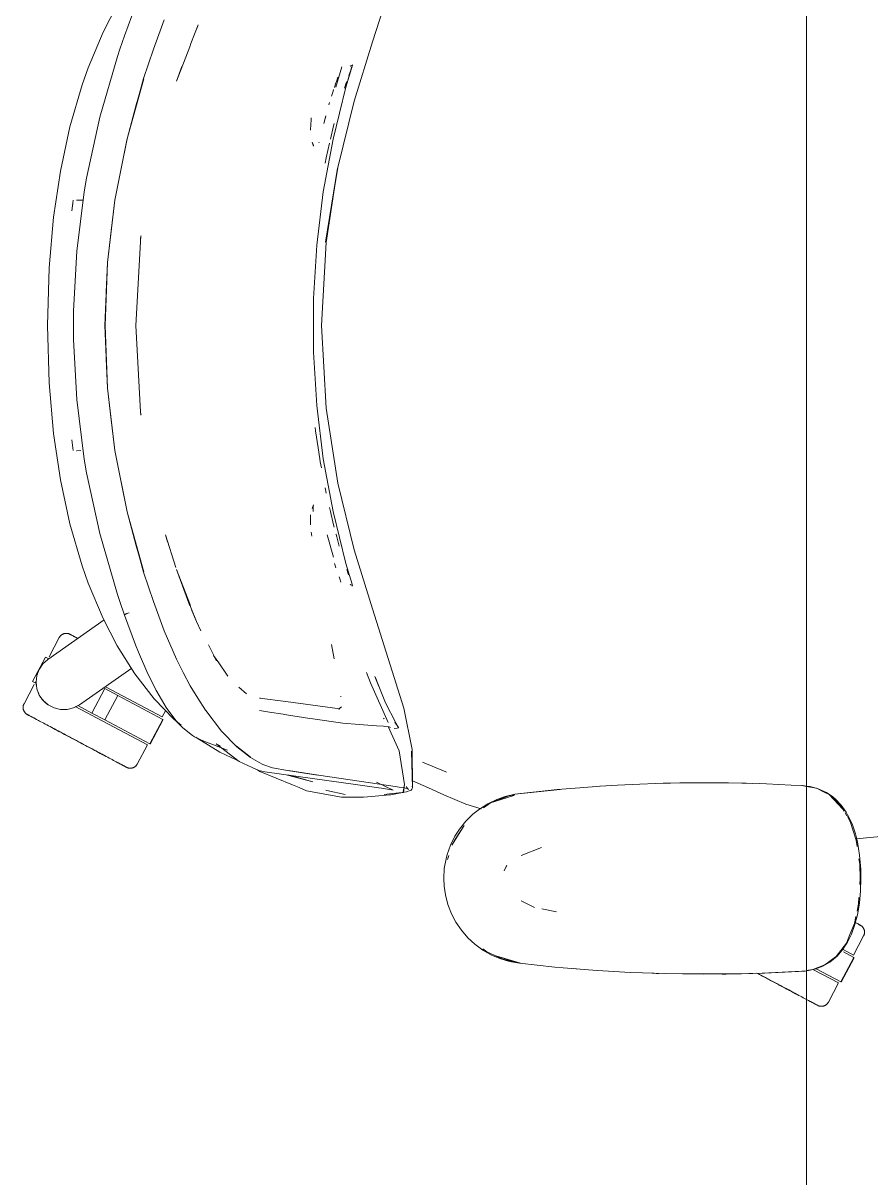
# Model space of a CAD drawing. Header units: millimetres. Extents: x 155927 to 326028, y -36033 to 97293.
# Drawn here: x 221468 to 221898, y 32735 to 33320 of the extents above; entities that cross this region are included whole.
import ezdxf

# ---------------------------------------------------------------- set-up
doc = ezdxf.new("R2010")
doc.units = ezdxf.units.MM
doc.header["$MEASUREMENT"] = 0
doc.layers.add('G-IMPT', color=8, linetype='CONTINUOUS', lineweight=9)
doc.layers.add('I-FURN', color=8, linetype='CONTINUOUS', lineweight=9)

msp = doc.modelspace()

# ---------------------------------------------------------------- linework, layer by layer
at = {"layer": 'G-IMPT'}
for p, q in [((221645.34, 33310.47), (221661.32, 33360.71)), ((221508.86, 33315.35), (221515.95, 33329.13)), ((221519.67, 33313.56), (221525.27, 33328.63)), ((221534.44, 33306.78), (221539.9, 33321.66)), ((221553.41, 33309.7), (221557.13, 33319.02)), ((221557.13, 33319.02), (221556.14, 33316.78)), ((221501.35, 33297.38), (221508.86, 33315.35)), ((221519.67, 33313.56), (221517.33, 33306.73)), ((221516.14, 33303.13), (221517.33, 33306.73)), ((221534.44, 33306.78), (221529.44, 33291.86)), ((221546.03, 33290.52), (221552.75, 33307.97)), ((221552.75, 33307.97), (221553.41, 33309.7)), ((221636.15, 33280.49), (221645.34, 33310.47)), ((221516.14, 33303.13), (221507.19, 33272.3)), ((221501.35, 33297.38), (221498.27, 33288.64)), ((221546.03, 33290.52), (221548.76, 33297.95)), ((221626.73, 33287.44), (221629.76, 33297.87)), ((221631.92, 33287.44), (221635.19, 33298.66)), ((221631.92, 33287.44), (221635.04, 33298.26)), ((221631.92, 33287.44), (221634.98, 33297.97)), ((221633.65, 33294.19), (221634.05, 33295.26)), ((221634.1, 33298.12), (221634.71, 33298.51)), ((221634.1, 33298.12), (221634.31, 33298.27)), ((221634.98, 33297.97), (221635.04, 33298.26)), ((221635.19, 33298.66), (221635.06, 33298.91)), ((221521.05, 33261.36), (221529.44, 33291.86)), ((221521.05, 33261.36), (221529.48, 33291.77)), ((221525.71, 33278.61), (221529.48, 33291.77)), ((221626.84, 33289.74), (221626.07, 33287.43)), ((221626.84, 33289.74), (221627.09, 33290.46)), ((221627.85, 33292.62), (221627.09, 33290.46)), ((221631.3, 33287.44), (221632.03, 33289.67)), ((221632.32, 33290.47), (221632.03, 33289.67)), ((221633.3, 33293.22), (221633.65, 33294.19)), ((221498.27, 33288.64), (221492.1, 33267.4)), ((221625.44, 33285.52), (221624.65, 33283.03)), ((221625.38, 33261.12), (221631.92, 33287.44)), ((221625.69, 33286.3), (221625.44, 33285.52)), ((221631.3, 33287.44), (221631.15, 33286.98)), ((221525.71, 33278.61), (221521.05, 33261.36)), ((221623.66, 33279.73), (221623.33, 33278.61)), ((221636.15, 33280.49), (221627.84, 33246.81)), ((221500.53, 33241.51), (221507.19, 33272.3)), ((221614.33, 33271.59), (221614.37, 33272.07)), ((221621.75, 33272.94), (221620.76, 33269.08)), ((221621.75, 33272.94), (221621.36, 33271.41)), ((221492.1, 33267.4), (221487.28, 33245.04)), ((221613.95, 33265.81), (221613.96, 33266.51)), ((221614.06, 33267.88), (221613.96, 33266.51)), ((221614.06, 33267.88), (221614.33, 33271.59)), ((221624.06, 33261.11), (221625.61, 33267.86)), ((221625.61, 33267.86), (221625.95, 33269.14)), ((221514.88, 33230.24), (221521.09, 33261.48)), ((221521.09, 33261.48), (221514.88, 33230.31)), ((221521.05, 33261.36), (221517.98, 33246.34)), ((221625.38, 33261.12), (221620.44, 33234.46)), ((221615.49, 33257.72), (221614.8, 33259.67)), ((221615.49, 33257.72), (221615.27, 33258.77)), ((221618.16, 33259.32), (221618.29, 33259.73)), ((221621.9, 33251.71), (221623.6, 33259.13)), ((221621.43, 33249.08), (221621.9, 33251.71)), ((221483.79, 33221.62), (221487.28, 33245.04)), ((221514.88, 33230.24), (221517.98, 33246.34)), ((221627.84, 33246.81), (221621.58, 33209.07)), ((221621.58, 33209.07), (221627.58, 33246.43)), ((221621.84, 33208.89), (221627.58, 33246.43)), ((221499.34, 33234.59), (221500.53, 33241.51)), ((221495.53, 33204.42), (221499.34, 33234.59)), ((221620.44, 33234.46), (221617.15, 33207.54)), ((221493.7, 33230.32), (221493.04, 33224.91)), ((221493.61, 33228.67), (221493.04, 33224.91)), ((221495.46, 33230.35), (221497.55, 33230.28)), ((221495.46, 33230.35), (221495.57, 33230.35)), ((221498.79, 33230.23), (221497.55, 33230.28)), ((221511.06, 33198.72), (221514.88, 33230.31)), ((221511.09, 33198.68), (221514.88, 33230.24)), ((221512.93, 33214.76), (221514.88, 33230.24)), ((221481.53, 33196.05), (221483.79, 33221.62)), ((221512.93, 33214.76), (221511.09, 33198.68)), ((221525.55, 33166.91), (221528.05, 33212.25)), ((221528.05, 33212.25), (221527.82, 33210.63)), ((221527.82, 33210.63), (221528.05, 33211.94)), ((221528.1, 33212.18), (221528.05, 33211.94)), ((221615.49, 33180.47), (221617.15, 33207.54)), ((221621.84, 33208.89), (221619.49, 33166.91)), ((221493.92, 33174.22), (221495.53, 33204.42)), ((221480.68, 33166.91), (221481.53, 33196.05)), ((221509.72, 33166.91), (221511.06, 33198.72)), ((221511.09, 33198.68), (221509.95, 33166.91)), ((221511.09, 33198.68), (221510.42, 33183.79)), ((221510.42, 33183.79), (221509.95, 33166.91)), ((221615.49, 33153.34), (221615.49, 33180.47)), ((221493.92, 33174.22), (221493.82, 33166.91)), ((221481.53, 33137.76), (221480.68, 33166.91)), ((221493.92, 33159.59), (221493.82, 33166.91)), ((221511.06, 33135.09), (221509.72, 33166.91)), ((221510.42, 33150.02), (221509.95, 33166.91)), ((221511.09, 33135.13), (221509.95, 33166.91)), ((221525.49, 33166.91), (221527.82, 33123.18)), ((221525.55, 33166.91), (221527.82, 33123.18)), ((221621.84, 33124.92), (221619.49, 33166.91)), ((221493.92, 33159.59), (221495.53, 33129.39)), ((221510.42, 33150.02), (221511.09, 33135.13)), ((221615.49, 33153.34), (221617.15, 33126.27)), ((221483.79, 33112.19), (221481.53, 33137.76)), ((221511.06, 33135.09), (221514.88, 33103.5)), ((221511.09, 33135.13), (221514.88, 33103.57)), ((221511.09, 33135.13), (221512.93, 33119.05)), ((221495.53, 33129.39), (221499.34, 33099.22)), ((221620.44, 33099.35), (221617.15, 33126.27)), ((221527.82, 33123.18), (221528.08, 33121.4)), ((221527.82, 33123.18), (221528.05, 33121.87)), ((221528.1, 33121.63), (221528.05, 33121.87)), ((221627.84, 33087), (221621.84, 33124.92)), ((221514.88, 33103.57), (221512.93, 33119.05)), ((221616.53, 33113.51), (221616.34, 33115.17)), ((221487.28, 33088.77), (221483.79, 33112.19)), ((221493.7, 33103.49), (221493.04, 33108.91)), ((221617.82, 33104.98), (221616.53, 33113.51)), ((221497.55, 33103.53), (221495.46, 33103.46)), ((221495.46, 33103.46), (221495.57, 33103.46)), ((221521.05, 33072.45), (221514.88, 33103.57)), ((221514.88, 33103.57), (221517.98, 33087.47)), ((221521.05, 33072.45), (221514.88, 33103.5)), ((221617.82, 33104.98), (221618.67, 33099.36)), ((221499.34, 33099.22), (221500.53, 33092.3)), ((221618.67, 33099.36), (221618.92, 33097.73)), ((221619.47, 33094.83), (221618.92, 33097.73)), ((221625.38, 33072.69), (221620.44, 33099.35)), ((221507.19, 33061.51), (221500.53, 33092.3)), ((221492.1, 33066.41), (221487.28, 33088.77)), ((221521.05, 33072.45), (221517.98, 33087.47)), ((221621.4, 33084.72), (221621.94, 33081.91)), ((221627.84, 33087), (221636.15, 33053.32)), ((221615.49, 33076.09), (221614.8, 33074.14)), ((221615.23, 33072.88), (221615.24, 33072.74)), ((221615.27, 33074.86), (221615.24, 33072.74)), ((221615.27, 33075.05), (221615.49, 33076.09)), ((221623.6, 33074.68), (221624.06, 33072.7)), ((221525.71, 33055.2), (221521.05, 33072.45)), ((221521.05, 33072.45), (221529.44, 33041.95)), ((221521.05, 33072.45), (221529.48, 33042.04)), ((221613.95, 33071.04), (221614.04, 33065.98)), ((221613.95, 33071.04), (221613.96, 33068.25)), ((221614.04, 33065.98), (221613.96, 33068.25)), ((221625.61, 33065.95), (221624.06, 33072.7)), ((221625.38, 33072.69), (221631.92, 33046.37)), ((221498.27, 33045.17), (221492.1, 33066.41)), ((221507.19, 33061.51), (221516.14, 33030.68)), ((221614.35, 33062.19), (221614.57, 33060.09)), ((221625.61, 33065.95), (221625.94, 33064.65)), ((221540.5, 33060.76), (221541.58, 33057.33)), ((221540.5, 33060.76), (221545.76, 33044.27)), ((221625.64, 33049.47), (221622.44, 33060.91)), ((221626.91, 33060.93), (221626.86, 33061.11)), ((221627.23, 33059.79), (221626.91, 33060.93)), ((221627.23, 33059.79), (221628.34, 33055.8)), ((221628.34, 33055.8), (221628.55, 33055.11)), ((221525.71, 33055.2), (221529.48, 33042.04)), ((221645.34, 33023.34), (221636.15, 33053.32)), ((221498.27, 33045.17), (221501.35, 33036.43)), ((221626.08, 33046.38), (221626.81, 33044.16)), ((221631.92, 33046.37), (221635, 33035.94)), ((221529.44, 33041.95), (221534.44, 33027.03)), ((221546.03, 33043.29), (221552.85, 33024.88)), ((221546.03, 33043.29), (221552.75, 33025.84)), ((221628.8, 33038.62), (221628.42, 33039.63)), ((221628.8, 33038.62), (221629.41, 33036.96)), ((221633.08, 33041.17), (221632.34, 33043.27)), ((221633.08, 33041.17), (221633.33, 33040.51)), ((221501.35, 33036.43), (221508.86, 33018.46)), ((221634.1, 33035.69), (221634.31, 33035.54)), ((221634.1, 33035.69), (221634.71, 33035.3)), ((221635.06, 33035.67), (221635, 33035.94)), ((221635.14, 33035.37), (221635.06, 33035.67)), ((221635.11, 33034.91), (221635.19, 33035.15)), ((221635.19, 33035.15), (221635.14, 33035.37)), ((221516.14, 33030.68), (221517.33, 33027.08)), ((221519.74, 33020.14), (221517.33, 33027.08)), ((221539.9, 33012.15), (221534.44, 33027.03)), ((221519.7, 33020.14), (221519.74, 33020.28)), ((221519.74, 33020.28), (221520.14, 33020.55)), ((221519.74, 33020.28), (221519.75, 33020.32)), ((221519.74, 33020.28), (221519.74, 33020.14)), ((221520.14, 33020.55), (221519.75, 33020.32)), ((221520.97, 33020.93), (221520.14, 33020.55)), ((221520.32, 33020.65), (221520.14, 33020.55)), ((221520.97, 33020.93), (221520.32, 33020.65)), ((221520.97, 33020.93), (221522.03, 33021.35)), ((221520.97, 33020.93), (221521.43, 33021.13)), ((221522.03, 33021.35), (221521.43, 33021.13)), ((221552.75, 33025.84), (221553.41, 33024.11)), ((221556.14, 33017.03), (221553.41, 33024.11)), ((221556.14, 33017.03), (221553.83, 33022.48)), ((221645.34, 33023.34), (221661.32, 32973.1)), ((221515.95, 33004.68), (221508.86, 33018.46)), ((221525.27, 33005.18), (221519.7, 33020.14)), ((221558.33, 33012.19), (221556.14, 33017.03)), ((221539.9, 33012.15), (221546.08, 32997.93)), ((221524.93, 32990.39), (221515.95, 33004.68)), ((221526.75, 33001.5), (221525.27, 33005.18)), ((221562.21, 33005.12), (221566.39, 32997.04)), ((221624.61, 33005.23), (221626.03, 32997.98)), ((221531.52, 32990.54), (221526.75, 33001.5)), ((221549.47, 32991.2), (221546.08, 32997.93)), ((221564.89, 32999.81), (221567.44, 32996.05)), ((221564.89, 32999.81), (221566.39, 32997.04)), ((221549.47, 32991.2), (221553.04, 32984.41)), ((221567.44, 32996.05), (221567.84, 32995.48)), ((221567.84, 32995.48), (221571.33, 32990.34)), ((221642.35, 32991.17), (221644.35, 32985.93)), ((221524.93, 32990.39), (221534.74, 32977.79)), ((221531.74, 32990.1), (221531.52, 32990.54)), ((221531.52, 32990.54), (221536.05, 32981.49)), ((221531.52, 32990.54), (221535.75, 32982.09)), ((221531.74, 32990.1), (221536.05, 32981.49)), ((221571.33, 32990.34), (221572.08, 32989.24)), ((221644.35, 32985.93), (221653.27, 32965.77)), ((221648.64, 32984.29), (221646.63, 32989.19)), ((221646.63, 32989.19), (221648.65, 32984.08)), ((221648.65, 32984.08), (221646.86, 32988.61)), ((221536.05, 32981.49), (221535.75, 32982.09)), ((221536.05, 32981.49), (221540.79, 32973.49)), ((221556.81, 32978.18), (221553.04, 32984.41)), ((221577.61, 32983.71), (221581.51, 32980.37)), ((221651.9, 32975.82), (221648.64, 32984.29)), ((221544.69, 32967.49), (221534.74, 32977.79)), ((221541.65, 32972.2), (221540.79, 32973.49)), ((221556.81, 32978.18), (221560.69, 32972.08)), ((221601.46, 32976.43), (221588.1, 32978.21)), ((221588.1, 32978.21), (221588.58, 32978.07)), ((221601.46, 32976.43), (221628.79, 32972.7)), ((221629.65, 32973.81), (221628.08, 32972.57)), ((221629.29, 32978.76), (221629.25, 32979.11)), ((221651.9, 32975.82), (221657.18, 32965.71)), ((221546.36, 32966.07), (221541.65, 32972.2)), ((221560.86, 32971.83), (221560.69, 32972.08)), ((221568.88, 32961.39), (221560.86, 32971.83)), ((221593.27, 32971.08), (221588.2, 32971.82)), ((221593.27, 32971.08), (221600.11, 32970.02)), ((221600.11, 32970.02), (221601.77, 32969.75)), ((221613.54, 32967.89), (221601.77, 32969.75)), ((221615.09, 32967.64), (221613.54, 32967.89)), ((221630.3, 32965.43), (221615.09, 32967.64)), ((221628.3, 32972.61), (221628.53, 32972.65)), ((221628.79, 32972.7), (221628.53, 32972.65)), ((221650.9, 32967.94), (221651.33, 32967.67)), ((221661.32, 32973.1), (221665.52, 32952.15)), ((221548.37, 32964.49), (221544.69, 32967.49)), ((221546.36, 32966.07), (221549.26, 32963.05)), ((221554.12, 32959.19), (221549.26, 32963.05)), ((221630.3, 32965.43), (221630.38, 32965.42)), ((221630.38, 32965.42), (221638.63, 32964.8)), ((221647.47, 32964.17), (221638.63, 32964.8)), ((221647.47, 32964.17), (221650.88, 32963.92)), ((221651.25, 32963.87), (221650.88, 32963.92)), ((221651.25, 32963.87), (221653.71, 32963.59)), ((221658.89, 32951.45), (221653.3, 32963.74)), ((221653.71, 32963.59), (221653.78, 32963.57)), ((221654.55, 32963.29), (221653.78, 32963.57)), ((221656.28, 32962.81), (221657.81, 32962.98)), ((221658.53, 32963.26), (221656.69, 32965.96)), ((221658.53, 32963.26), (221657.18, 32965.71)), ((221657.81, 32962.98), (221658.5, 32963.13)), ((221658.5, 32963.13), (221658.53, 32963.26)), ((221658.53, 32963.26), (221658.56, 32963.42)), ((221555.26, 32958.57), (221554.12, 32959.19)), ((221555.26, 32958.57), (221557.7, 32957.4)), ((221556.62, 32957.88), (221555.85, 32958.38)), ((221556.62, 32957.88), (221568.06, 32950.76)), ((221557.7, 32957.4), (221559.92, 32956.33)), ((221571.83, 32951.82), (221559.92, 32956.33)), ((221576.61, 32953.49), (221568.88, 32961.39)), ((221566.17, 32955.05), (221577.83, 32946.13)), ((221566.17, 32955.05), (221568.12, 32953.93)), ((221568.06, 32950.76), (221576.69, 32946.78)), ((221583.35, 32948.4), (221576.4, 32953.79)), ((221576.4, 32953.79), (221579.98, 32950.99)), ((221576.61, 32953.49), (221583.58, 32948.07)), ((221583.35, 32948.4), (221579.98, 32950.99)), ((221658.89, 32951.45), (221661.61, 32934.4)), ((221665.08, 32951.26), (221665.66, 32932.82)), ((221665.08, 32951.26), (221665.56, 32933.28)), ((221665.52, 32952.15), (221665.56, 32933.28)), ((221577.83, 32946.13), (221584.4, 32943.07)), ((221583.58, 32948.07), (221589.41, 32944.78)), ((221589.84, 32944.57), (221589.41, 32944.78)), ((221589.84, 32944.57), (221594.63, 32942.82)), ((221670.66, 32945.72), (221682.52, 32940.79)), ((221584.4, 32943.07), (221587.77, 32941.5)), ((221587.15, 32941.79), (221588.32, 32941.01)), ((221590.76, 32940.85), (221587.77, 32941.5)), ((221588.32, 32941.01), (221604.77, 32934.22)), ((221637.97, 32934.18), (221590.76, 32940.85)), ((221594.63, 32942.82), (221602.3, 32941.52)), ((221615.18, 32935.73), (221602.23, 32939.23)), ((221617.46, 32939.22), (221602.3, 32941.52)), ((221617.46, 32939.22), (221602.87, 32941.45)), ((221618.06, 32939.12), (221602.87, 32941.45)), ((221615.18, 32935.73), (221603.29, 32939.08)), ((221618.06, 32939.12), (221648.94, 32934.57)), ((221682.78, 32940.69), (221682.52, 32940.79)), ((221604.77, 32934.22), (221608.14, 32932.83)), ((221612, 32931.23), (221608.14, 32932.83)), ((221637.97, 32934.18), (221648.64, 32932.74)), ((221647.39, 32935.55), (221655.82, 32931.55)), ((221649.93, 32932.52), (221648.64, 32932.74)), ((221648.94, 32934.57), (221656.79, 32933.46)), ((221654.96, 32931.69), (221649.93, 32932.52)), ((221663.06, 32932.35), (221656.79, 32933.46)), ((221660.92, 32930.82), (221661.61, 32934.4)), ((221660.92, 32930.82), (221661.54, 32934.36)), ((221661.54, 32934.36), (221661.16, 32930.41)), ((221662.44, 32932.52), (221663.54, 32931.96)), ((221662.44, 32932.52), (221663.06, 32932.35)), ((221662.71, 32932.89), (221662.63, 32933.39)), ((221662.71, 32932.89), (221663.03, 32932.35)), ((221665.69, 32932.7), (221665.3, 32932.13)), ((221665.69, 32932.7), (221665.5, 32933.56)), ((221665.5, 32933.56), (221665.53, 32933.45)), ((221665.56, 32933.28), (221665.53, 32933.45)), ((221673.72, 32932.69), (221665.56, 32936.25)), ((221665.66, 32932.82), (221665.56, 32933.28)), ((221681.56, 32929.26), (221673.72, 32932.69)), ((221738.96, 32931.84), (221750.35, 32932.82)), ((221760.64, 32933.55), (221750.35, 32932.82)), ((221758.6, 32933.42), (221757.18, 32933.28)), ((221758.6, 32933.42), (221760.5, 32933.51)), ((221760.64, 32933.55), (221769.51, 32934.11)), ((221780.82, 32934.65), (221769.51, 32934.11)), ((221780.82, 32934.65), (221788.7, 32934.95)), ((221801, 32935.24), (221788.7, 32934.95)), ((221792.57, 32935.03), (221794.23, 32935.11)), ((221794.23, 32935.11), (221796.3, 32935.11)), ((221801, 32935.24), (221806.47, 32935.31)), ((221821.19, 32935.32), (221806.47, 32935.31)), ((221825.7, 32935.27), (221821.19, 32935.32)), ((221825.7, 32935.27), (221841.37, 32934.89)), ((221832.42, 32935.09), (221834.64, 32935.09)), ((221837.97, 32934.95), (221834.64, 32935.09)), ((221841.37, 32934.89), (221844.91, 32934.77)), ((221857.47, 32934.15), (221844.91, 32934.77)), ((221857.47, 32934.15), (221863.14, 32933.87)), ((221865.21, 32933.44), (221862.91, 32933.87)), ((221863.14, 32933.87), (221865.21, 32933.61)), ((221865.21, 32933.61), (221867.15, 32933.37)), ((221870.26, 32932.5), (221865.21, 32933.44)), ((221867.15, 32933.37), (221871.1, 32932.3)), ((221874.52, 32930.4), (221870.26, 32932.5)), ((221629.69, 32927.99), (221612, 32931.23)), ((221622.25, 32931.45), (221621.68, 32931.6)), ((221631.56, 32929.41), (221622.25, 32931.45)), ((221629.69, 32927.99), (221636.66, 32927.97)), ((221640.83, 32927.97), (221636.66, 32927.97)), ((221644.79, 32928.31), (221640.83, 32927.97)), ((221644.79, 32928.31), (221654.11, 32929.11)), ((221653.94, 32929.63), (221651.35, 32929.42)), ((221653.94, 32929.63), (221658.63, 32930.15)), ((221654.11, 32929.11), (221654.58, 32929.15)), ((221658.83, 32929.97), (221654.58, 32929.15)), ((221655.82, 32931.55), (221654.96, 32931.69)), ((221659.24, 32930.23), (221658.63, 32930.15)), ((221658.83, 32929.97), (221661.16, 32930.41)), ((221659.24, 32930.23), (221662.52, 32930.76)), ((221662.52, 32930.76), (221664.39, 32931.31)), ((221663.03, 32932.35), (221663.54, 32931.96)), ((221664.92, 32931.63), (221664.39, 32931.31)), ((221664.92, 32931.63), (221665.3, 32932.13)), ((221692.68, 32924.41), (221681.56, 32929.26)), ((221703.84, 32924.69), (221708.42, 32926.88)), ((221705.17, 32925.09), (221717.02, 32928.9)), ((221714.39, 32928.69), (221705.17, 32925.09)), ((221707.87, 32925.99), (221717.02, 32928.9)), ((221708.42, 32926.88), (221712.56, 32928.33)), ((221717.52, 32929.49), (221712.56, 32928.33)), ((221717.44, 32929.27), (221714.39, 32928.69)), ((221717.52, 32929.49), (221740.47, 32931.94)), ((221717.52, 32929.49), (221738.96, 32931.84)), ((221717.52, 32929.49), (221720.34, 32929.82)), ((221740.47, 32931.94), (221720.34, 32929.82)), ((221875.42, 32930.32), (221871.1, 32932.3)), ((221874.52, 32930.4), (221876.75, 32929.29)), ((221875.42, 32930.32), (221878.64, 32928.11)), ((221876.75, 32929.29), (221879.17, 32927.06)), ((221883.66, 32921.9), (221876.75, 32929.29)), ((221882.46, 32923.99), (221876.75, 32929.29)), ((221879.97, 32926.98), (221878.64, 32928.11)), ((221882.24, 32923.52), (221879.17, 32927.06)), ((221879.97, 32926.98), (221882.83, 32923.93)), ((221692.68, 32924.41), (221700.5, 32922.15)), ((221696.21, 32919.34), (221699.52, 32921.96)), ((221703.84, 32924.69), (221699.52, 32921.96)), ((221705.17, 32925.09), (221701.59, 32922.66)), ((221705.17, 32925.09), (221707.87, 32925.99)), ((221883.66, 32921.9), (221882.38, 32923.37)), ((221884.35, 32920.84), (221882.46, 32923.99)), ((221882.83, 32923.93), (221885.28, 32920.48)), ((221692.61, 32915.79), (221689.42, 32911.82)), ((221692.61, 32915.79), (221696.21, 32919.34)), ((221885.68, 32918.61), (221884.82, 32920.05)), ((221886.08, 32919.11), (221885.28, 32920.48)), ((221887.43, 32915.69), (221885.96, 32918.14)), ((221888.29, 32914.47), (221886.08, 32919.11)), ((221890.46, 32906.29), (221887.43, 32915.69)), ((221685.56, 32903.66), (221691.88, 32913.61)), ((221687.15, 32908.27), (221689.42, 32911.82)), ((221687.72, 32907.34), (221691.88, 32913.61)), ((221890.03, 32909.38), (221888.29, 32914.47)), ((221890.03, 32909.38), (221891.01, 32905.45)), ((221684.91, 32903.76), (221683.2, 32898.99)), ((221684.91, 32903.76), (221687.15, 32908.27)), ((221685.56, 32903.66), (221687.72, 32907.34)), ((221890.32, 32906.92), (221906.2, 32908.36)), ((221890.92, 32903), (221890.46, 32906.29)), ((221891.01, 32905.45), (221892.12, 32898.69)), ((221682.63, 32896.86), (221683.2, 32898.99)), ((221684, 32898.55), (221683.38, 32896.52)), ((221731.04, 32902.59), (221720.61, 32898.44)), ((221892.7, 32891.38), (221892.12, 32898.69)), ((221681.46, 32886.87), (221681.75, 32891.91)), ((221681.75, 32891.91), (221682.63, 32896.86)), ((221712.07, 32890.7), (221713.09, 32892.92)), ((221713.09, 32892.92), (221713.38, 32893.37)), ((221892.18, 32894.03), (221891.79, 32896.82)), ((221892.18, 32894.03), (221892.41, 32886.87)), ((221681.46, 32886.87), (221681.63, 32883.02)), ((221892.22, 32883.76), (221892.41, 32886.87)), ((221892.79, 32886.87), (221892.61, 32880.53)), ((221892.7, 32891.38), (221892.79, 32886.87)), ((221682.28, 32878.51), (221681.63, 32883.02)), ((221892.04, 32874.38), (221892.61, 32880.53)), ((221682.28, 32878.51), (221683.54, 32873.64)), ((221720.71, 32875.49), (221727.49, 32872.22)), ((221890.86, 32870.29), (221891.63, 32874.04)), ((221892.04, 32874.38), (221891.04, 32868.45)), ((221891.63, 32874.04), (221891.82, 32877.25)), ((221685.37, 32868.93), (221683.54, 32873.64)), ((221687.56, 32864.77), (221685.37, 32868.93)), ((221738.54, 32869.89), (221731.1, 32871.46)), ((221889.61, 32862.97), (221891.04, 32868.45)), ((221687.56, 32864.77), (221690.39, 32860.6)), ((221889.59, 32864.08), (221887.26, 32858.46)), ((221889.61, 32862.97), (221888.03, 32858.63)), ((221889.59, 32864.08), (221890.3, 32867.55)), ((221690.39, 32860.6), (221693.71, 32856.76)), ((221697.15, 32853.6), (221693.71, 32856.76)), ((221885.42, 32854.07), (221887.26, 32858.46)), ((221886.04, 32854.56), (221888.03, 32858.63)), ((221697.15, 32853.6), (221701.24, 32850.6)), ((221701.19, 32851.29), (221703.3, 32849.7)), ((221880.2, 32847.28), (221885.42, 32854.07)), ((221886.04, 32854.56), (221883.39, 32850.51)), ((221705.68, 32848.09), (221701.24, 32850.6)), ((221711.37, 32845.96), (221703.3, 32849.7)), ((221705.68, 32848.09), (221709.92, 32846.28)), ((221720.34, 32843.92), (221707.87, 32847.75)), ((221707.87, 32847.75), (221717.02, 32844.84)), ((221709.92, 32846.28), (221714.78, 32844.81)), ((221711.37, 32845.96), (221719.77, 32844.05)), ((221719.82, 32843.92), (221714.78, 32844.81)), ((221720.34, 32843.92), (221717.02, 32844.84)), ((221874.58, 32843.11), (221880.2, 32847.28)), ((221876.98, 32844.4), (221880.72, 32847.48)), ((221883.39, 32850.51), (221880.72, 32847.48)), ((221737.75, 32842.01), (221719.82, 32843.92)), ((221741.88, 32841.67), (221737.75, 32842.01)), ((221756.94, 32840.42), (221741.88, 32841.67)), ((221748.75, 32841.07), (221747.08, 32841.24)), ((221756.94, 32840.42), (221762.02, 32840.09)), ((221762.02, 32840.09), (221776.16, 32839.28)), ((221782.19, 32839.03), (221776.16, 32839.28)), ((221782.19, 32839.03), (221793.95, 32838.64)), ((221822.55, 32838.43), (221843.94, 32838.93)), ((221832.38, 32838.59), (221843.94, 32838.93)), ((221842.74, 32838.9), (221864.52, 32839.98)), ((221842.74, 32838.9), (221862.91, 32839.87)), ((221843.94, 32838.93), (221842.74, 32838.9)), ((221843.94, 32838.93), (221864.52, 32839.98)), ((221864.52, 32839.98), (221862.91, 32839.87)), ((221864.52, 32839.98), (221866.17, 32840.24)), ((221868.38, 32840.7), (221865.21, 32840.22)), ((221868.56, 32840.68), (221866.17, 32840.24)), ((221868.38, 32840.7), (221874.58, 32843.11)), ((221868.56, 32840.68), (221869.91, 32841.05)), ((221873.55, 32842.44), (221869.91, 32841.05)), ((221873.55, 32842.44), (221876.98, 32844.4)), ((221787.07, 32838.89), (221789.01, 32838.78)), ((221789.01, 32838.78), (221790.5, 32838.77)), ((221802.36, 32838.48), (221793.95, 32838.64)), ((221802.36, 32838.48), (221832.38, 32838.59)), ((221802.36, 32838.48), (221822.55, 32838.43)), ((221802.36, 32838.48), (221813.16, 32838.39)), ((221832.38, 32838.59), (221813.16, 32838.39)), ((221822.44, 32838.47), (221824.59, 32838.45)), ((221822.55, 32838.43), (221842.74, 32838.9)), ((221822.55, 32838.43), (221832.38, 32838.59)), ((221824.59, 32838.45), (221826.5, 32838.52))]:
    msp.add_line(p, q, dxfattribs=at)
at = {"layer": 'I-FURN'}
for p, q in [((221865.21, 34211.33), (221865.21, 32611.33)), ((221865.21, 32611.33), (221865.21, 34211.33)), ((221480.9, 32997.76), (221509.49, 33017.78)), ((221486.64, 33008.81), (221481.49, 32999.13)), ((221486.64, 33008.81), (221486.72, 33008.95)), ((221486.72, 33008.95), (221486.8, 33009.09)), ((221486.8, 33009.09), (221486.89, 33009.22)), ((221486.89, 33009.22), (221486.99, 33009.36)), ((221486.99, 33009.36), (221487.09, 33009.48)), ((221487.09, 33009.48), (221487.19, 33009.6)), ((221487.19, 33009.6), (221487.3, 33009.72)), ((221487.3, 33009.72), (221487.41, 33009.84)), ((221487.41, 33009.84), (221487.53, 33009.94)), ((221487.53, 33009.94), (221487.66, 33010.05)), ((221487.66, 33010.05), (221487.78, 33010.15)), ((221487.78, 33010.15), (221487.91, 33010.24)), ((221487.91, 33010.24), (221488.05, 33010.33)), ((221488.05, 33010.33), (221488.19, 33010.41)), ((221488.19, 33010.41), (221488.33, 33010.49)), ((221488.33, 33010.49), (221488.47, 33010.56)), ((221488.47, 33010.56), (221488.62, 33010.63)), ((221488.62, 33010.63), (221488.77, 33010.69)), ((221488.77, 33010.69), (221488.92, 33010.74)), ((221488.92, 33010.74), (221489.08, 33010.79)), ((221489.08, 33010.79), (221489.23, 33010.83)), ((221489.23, 33010.83), (221489.39, 33010.87)), ((221489.39, 33010.87), (221489.55, 33010.9)), ((221489.55, 33010.9), (221489.71, 33010.92)), ((221489.71, 33010.92), (221489.87, 33010.94)), ((221489.87, 33010.94), (221490.03, 33010.95)), ((221490.03, 33010.95), (221490.19, 33010.95)), ((221490.19, 33010.95), (221490.35, 33010.95)), ((221490.35, 33010.95), (221490.51, 33010.94)), ((221490.51, 33010.94), (221490.67, 33010.92)), ((221490.67, 33010.92), (221490.83, 33010.9)), ((221490.83, 33010.9), (221490.99, 33010.87)), ((221490.99, 33010.87), (221491.15, 33010.84)), ((221491.15, 33010.84), (221491.3, 33010.8)), ((221491.3, 33010.8), (221491.46, 33010.75)), ((221491.46, 33010.75), (221491.61, 33010.7)), ((221491.61, 33010.7), (221491.76, 33010.64)), ((221491.76, 33010.64), (221491.91, 33010.57)), ((221491.91, 33010.57), (221492.05, 33010.5)), ((221492.05, 33010.5), (221492.09, 33010.48)), ((221492.09, 33010.48), (221492.11, 33010.47)), ((221492.1, 33010.48), (221492.09, 33010.48)), ((221492.14, 33010.45), (221492.1, 33010.48)), ((221492.11, 33010.47), (221492.17, 33010.44)), ((221492.22, 33010.41), (221492.14, 33010.45)), ((221492.17, 33010.44), (221492.27, 33010.38)), ((221492.34, 33010.35), (221492.22, 33010.41)), ((221492.27, 33010.38), (221492.41, 33010.31)), ((221492.5, 33010.26), (221492.34, 33010.35)), ((221492.41, 33010.31), (221492.59, 33010.21)), ((221492.7, 33010.15), (221492.5, 33010.26)), ((221492.59, 33010.21), (221492.81, 33010.1)), ((221492.94, 33010.02), (221492.7, 33010.15)), ((221492.81, 33010.1), (221493.07, 33009.96)), ((221493.22, 33009.88), (221492.94, 33010.02)), ((221493.07, 33009.96), (221493.37, 33009.8)), ((221493.54, 33009.71), (221493.22, 33009.88)), ((221493.37, 33009.8), (221493.7, 33009.62)), ((221493.9, 33009.52), (221493.54, 33009.71)), ((221493.7, 33009.62), (221494.07, 33009.42)), ((221494.29, 33009.31), (221493.9, 33009.52)), ((221494.07, 33009.42), (221494.48, 33009.21)), ((221494.72, 33009.08), (221494.29, 33009.31)), ((221494.48, 33009.21), (221494.93, 33008.97)), ((221495.19, 33008.83), (221494.72, 33009.08)), ((221494.93, 33008.97), (221495.41, 33008.71)), ((221495.69, 33008.57), (221495.19, 33008.83)), ((221495.41, 33008.71), (221495.93, 33008.44)), ((221496.22, 33008.28), (221495.69, 33008.57)), ((221479.74, 32998.92), (221473.17, 32986.56)), ((221478.39, 32995.51), (221480.9, 32997.76)), ((221479.74, 32998.92), (221481.13, 32998.18)), ((221481.13, 32998.18), (221481.05, 32998.23)), ((221475.31, 32989.56), (221476.49, 32992.72)), ((221476.49, 32992.72), (221478.39, 32995.51)), ((221523.38, 32993.35), (221496.95, 32974.84)), ((221474.56, 32985.82), (221473.17, 32986.56)), ((221474.48, 32985.87), (221474.56, 32985.82)), ((221474.56, 32985.82), (221474.96, 32986.58)), ((221474.93, 32986.21), (221475.31, 32989.56)), ((221475.36, 32982.86), (221474.93, 32986.21)), ((221473.98, 32985), (221468.83, 32975.31)), ((221473.98, 32985), (221474.03, 32984.97)), ((221476.58, 32979.72), (221475.36, 32982.86)), ((221478.51, 32976.95), (221476.58, 32979.72)), ((221509.72, 32982.99), (221503.14, 32970.62)), ((221509.72, 32982.99), (221516.36, 32979.46)), ((221516.36, 32979.46), (221509.78, 32967.09)), ((221510.18, 32983.87), (221538.88, 32968.61)), ((221516.36, 32979.46), (221539.07, 32967.38)), ((221468.36, 32973.57), (221468.37, 32973.74)), ((221468.36, 32973.41), (221468.36, 32973.57)), ((221468.36, 32973.25), (221468.36, 32973.41)), ((221468.37, 32973.74), (221468.38, 32973.9)), ((221468.38, 32973.9), (221468.41, 32974.06)), ((221468.41, 32974.06), (221468.43, 32974.21)), ((221468.43, 32974.21), (221468.47, 32974.37)), ((221468.47, 32974.37), (221468.51, 32974.53)), ((221468.51, 32974.53), (221468.56, 32974.68)), ((221468.56, 32974.68), (221468.61, 32974.83)), ((221468.61, 32974.83), (221468.67, 32974.98)), ((221468.67, 32974.98), (221468.74, 32975.13)), ((221468.74, 32975.13), (221468.81, 32975.28)), ((221468.81, 32975.28), (221468.83, 32975.31)), ((221477.06, 32978.87), (221479.35, 32976.09)), ((221481.05, 32974.73), (221478.51, 32976.95)), ((221479.35, 32976.09), (221480.77, 32974.94)), ((221484.05, 32973.19), (221481.05, 32974.73)), ((221496.95, 32974.84), (221493.97, 32973.25)), ((221494.76, 32973.95), (221531.37, 32954.48)), ((221503.14, 32970.62), (221496.08, 32974.38)), ((221468.37, 32973.09), (221468.36, 32973.25)), ((221468.39, 32972.93), (221468.37, 32973.09)), ((221468.41, 32972.77), (221468.39, 32972.93)), ((221468.44, 32972.61), (221468.41, 32972.77)), ((221468.47, 32972.46), (221468.44, 32972.61)), ((221468.52, 32972.3), (221468.47, 32972.46)), ((221468.56, 32972.15), (221468.52, 32972.3)), ((221468.62, 32971.99), (221468.56, 32972.15)), ((221468.68, 32971.84), (221468.62, 32971.99)), ((221468.74, 32971.7), (221468.68, 32971.84)), ((221468.82, 32971.55), (221468.74, 32971.7)), ((221468.89, 32971.41), (221468.82, 32971.55)), ((221468.98, 32971.27), (221468.89, 32971.41)), ((221469.06, 32971.14), (221468.98, 32971.27)), ((221469.16, 32971.01), (221469.06, 32971.14)), ((221469.26, 32970.88), (221469.16, 32971.01)), ((221469.36, 32970.76), (221469.26, 32970.88)), ((221469.47, 32970.64), (221469.36, 32970.76)), ((221469.58, 32970.52), (221469.47, 32970.64)), ((221469.7, 32970.42), (221469.58, 32970.52)), ((221469.82, 32970.31), (221469.7, 32970.42)), ((221469.95, 32970.21), (221469.82, 32970.31)), ((221470.08, 32970.12), (221469.95, 32970.21)), ((221470.22, 32970.03), (221470.08, 32970.12)), ((221470.35, 32969.94), (221470.22, 32970.03)), ((221470.49, 32969.86), (221470.35, 32969.94)), ((221470.5, 32969.86), (221470.49, 32969.86)), ((221470.49, 32969.86), (221470.51, 32969.85)), ((221470.54, 32969.84), (221470.5, 32969.86)), ((221470.51, 32969.85), (221470.57, 32969.82)), ((221470.62, 32969.79), (221470.54, 32969.84)), ((221470.57, 32969.82), (221470.67, 32969.77)), ((221470.75, 32969.73), (221470.62, 32969.79)), ((221470.67, 32969.77), (221470.82, 32969.69)), ((221470.91, 32969.64), (221470.75, 32969.73)), ((221470.82, 32969.69), (221471, 32969.6)), ((221471.11, 32969.54), (221470.91, 32969.64)), ((221471, 32969.6), (221471.21, 32969.48)), ((221471.35, 32969.41), (221471.11, 32969.54)), ((221471.21, 32969.48), (221471.47, 32969.34)), ((221471.63, 32969.26), (221471.35, 32969.41)), ((221471.47, 32969.34), (221471.77, 32969.18)), ((221471.95, 32969.09), (221471.63, 32969.26)), ((221471.77, 32969.18), (221472.11, 32969.01)), ((221472.3, 32968.9), (221471.95, 32969.09)), ((221472.11, 32969.01), (221472.48, 32968.81)), ((221472.7, 32968.69), (221472.3, 32968.9)), ((221472.48, 32968.81), (221472.89, 32968.59)), ((221473.12, 32968.46), (221472.7, 32968.69)), ((221472.89, 32968.59), (221473.33, 32968.35)), ((221473.59, 32968.22), (221473.12, 32968.46)), ((221473.33, 32968.35), (221473.82, 32968.1)), ((221474.09, 32967.95), (221473.59, 32968.22)), ((221473.82, 32968.1), (221474.33, 32967.82)), ((221474.63, 32967.67), (221474.09, 32967.95)), ((221474.33, 32967.82), (221474.88, 32967.53)), ((221475.2, 32967.36), (221474.63, 32967.67)), ((221487.33, 32972.4), (221484.05, 32973.19)), ((221490.7, 32972.42), (221487.33, 32972.4)), ((221493.97, 32973.25), (221490.7, 32972.42)), ((221509.78, 32967.09), (221503.14, 32970.62)), ((221538.88, 32968.61), (221540.56, 32971.77)), ((221474.88, 32967.53), (221475.47, 32967.22)), ((221475.47, 32967.22), (221476.09, 32966.89)), ((221476.09, 32966.89), (221476.73, 32966.55)), ((221476.73, 32966.55), (221477.41, 32966.19)), ((221477.41, 32966.19), (221478.12, 32965.81)), ((221478.12, 32965.81), (221478.85, 32965.42)), ((221478.85, 32965.42), (221479.62, 32965.01)), ((221479.62, 32965.01), (221480.4, 32964.59)), ((221480.4, 32964.59), (221481.21, 32964.16)), ((221481.21, 32964.16), (221482.05, 32963.72)), ((221482.05, 32963.72), (221482.91, 32963.26)), ((221482.91, 32963.26), (221483.78, 32962.8)), ((221483.78, 32962.8), (221484.68, 32962.32)), ((221485.17, 32962.06), (221484.26, 32962.54)), ((221484.68, 32962.32), (221485.59, 32961.84)), ((221486.09, 32961.57), (221485.17, 32962.06)), ((221485.59, 32961.84), (221486.52, 32961.34)), ((221532.49, 32955.02), (221509.78, 32967.09)), ((221539.07, 32967.38), (221532.49, 32955.02)), ((221532.66, 32954.93), (221539.24, 32967.29)), ((221487.03, 32961.07), (221486.09, 32961.57)), ((221486.52, 32961.34), (221487.47, 32960.84)), ((221487.98, 32960.56), (221487.03, 32961.07)), ((221487.47, 32960.84), (221488.42, 32960.33)), ((221488.95, 32960.05), (221487.98, 32960.56)), ((221488.42, 32960.33), (221489.39, 32959.81)), ((221489.92, 32959.53), (221488.95, 32960.05)), ((221489.39, 32959.81), (221490.37, 32959.29)), ((221490.9, 32959.01), (221489.92, 32959.53)), ((221490.37, 32959.29), (221491.36, 32958.77)), ((221491.89, 32958.48), (221490.9, 32959.01)), ((221491.36, 32958.77), (221492.35, 32958.24)), ((221492.89, 32957.95), (221491.89, 32958.48)), ((221492.35, 32958.24), (221493.35, 32957.71)), ((221493.89, 32957.42), (221492.89, 32957.95)), ((221493.35, 32957.71), (221494.35, 32957.18)), ((221494.9, 32956.89), (221493.89, 32957.42)), ((221494.35, 32957.18), (221495.36, 32956.64)), ((221495.9, 32956.35), (221494.9, 32956.89)), ((221495.36, 32956.64), (221496.37, 32956.11)), ((221496.91, 32955.82), (221495.9, 32956.35)), ((221496.37, 32956.11), (221497.37, 32955.57)), ((221497.91, 32955.29), (221496.91, 32955.82)), ((221497.37, 32955.57), (221498.37, 32955.04)), ((221498.91, 32954.75), (221497.91, 32955.29)), ((221498.37, 32955.04), (221499.37, 32954.51)), ((221499.9, 32954.23), (221498.91, 32954.75)), ((221499.37, 32954.51), (221500.36, 32953.98)), ((221500.89, 32953.7), (221499.9, 32954.23)), ((221500.36, 32953.98), (221501.34, 32953.46)), ((221501.87, 32953.18), (221500.89, 32953.7)), ((221501.34, 32953.46), (221502.32, 32952.94)), ((221502.84, 32952.67), (221501.87, 32953.18)), ((221502.32, 32952.94), (221503.28, 32952.43)), ((221503.8, 32952.16), (221502.84, 32952.67)), ((221503.28, 32952.43), (221504.23, 32951.92)), ((221504.74, 32951.65), (221503.8, 32952.16)), ((221504.23, 32951.92), (221505.17, 32951.43)), ((221505.67, 32951.16), (221504.74, 32951.65)), ((221505.17, 32951.43), (221506.09, 32950.94)), ((221506.58, 32950.67), (221505.67, 32951.16)), ((221506.09, 32950.94), (221507, 32950.45)), ((221507.48, 32950.2), (221506.58, 32950.67)), ((221507, 32950.45), (221507.89, 32949.98)), ((221508.36, 32949.73), (221507.48, 32950.2)), ((221526.22, 32944.8), (221531.37, 32954.48)), ((221507.89, 32949.98), (221508.75, 32949.52)), ((221509.21, 32949.28), (221508.36, 32949.73)), ((221508.75, 32949.52), (221509.6, 32949.07)), ((221510.05, 32948.83), (221509.21, 32949.28)), ((221509.6, 32949.07), (221510.42, 32948.63)), ((221510.42, 32948.63), (221511.23, 32948.21)), ((221511.23, 32948.21), (221512, 32947.79)), ((221512, 32947.79), (221512.75, 32947.39)), ((221512.75, 32947.39), (221513.47, 32947.01)), ((221513.47, 32947.01), (221514.17, 32946.64)), ((221514.17, 32946.64), (221514.83, 32946.29)), ((221514.83, 32946.29), (221515.46, 32945.95)), ((221515.46, 32945.95), (221516.07, 32945.63)), ((221516.38, 32945.47), (221515.79, 32945.78)), ((221516.07, 32945.63), (221516.64, 32945.33)), ((221516.93, 32945.17), (221516.38, 32945.47)), ((221516.64, 32945.33), (221517.17, 32945.04)), ((221517.45, 32944.9), (221516.93, 32945.17)), ((221517.17, 32945.04), (221517.67, 32944.78)), ((221517.93, 32944.64), (221517.45, 32944.9)), ((221517.67, 32944.78), (221518.14, 32944.53)), ((221518.37, 32944.4), (221517.93, 32944.64)), ((221518.14, 32944.53), (221518.57, 32944.3)), ((221518.78, 32944.19), (221518.37, 32944.4)), ((221518.57, 32944.3), (221518.96, 32944.09)), ((221519.16, 32943.99), (221518.78, 32944.19)), ((221525.87, 32944.26), (221525.77, 32944.13)), ((221525.97, 32944.39), (221525.87, 32944.26)), ((221526.06, 32944.52), (221525.97, 32944.39)), ((221526.14, 32944.66), (221526.06, 32944.52)), ((221526.22, 32944.8), (221526.14, 32944.66)), ((221518.96, 32944.09), (221519.32, 32943.9)), ((221519.49, 32943.81), (221519.16, 32943.99)), ((221519.32, 32943.9), (221519.63, 32943.74)), ((221519.79, 32943.65), (221519.49, 32943.81)), ((221519.63, 32943.74), (221519.91, 32943.59)), ((221520.05, 32943.51), (221519.79, 32943.65)), ((221519.91, 32943.59), (221520.15, 32943.46)), ((221520.27, 32943.4), (221520.05, 32943.51)), ((221520.15, 32943.46), (221520.36, 32943.35)), ((221520.45, 32943.3), (221520.27, 32943.4)), ((221520.36, 32943.35), (221520.52, 32943.27)), ((221520.59, 32943.23), (221520.45, 32943.3)), ((221520.52, 32943.27), (221520.64, 32943.2)), ((221520.69, 32943.17), (221520.59, 32943.23)), ((221520.64, 32943.2), (221520.72, 32943.16)), ((221520.75, 32943.14), (221520.69, 32943.17)), ((221520.72, 32943.16), (221520.76, 32943.13)), ((221520.77, 32943.13), (221520.75, 32943.14)), ((221520.76, 32943.13), (221520.77, 32943.13)), ((221520.81, 32943.11), (221520.77, 32943.13)), ((221520.95, 32943.04), (221520.81, 32943.11)), ((221521.1, 32942.97), (221520.95, 32943.04)), ((221521.25, 32942.92), (221521.1, 32942.97)), ((221521.4, 32942.86), (221521.25, 32942.92)), ((221521.56, 32942.81), (221521.4, 32942.86)), ((221521.71, 32942.77), (221521.56, 32942.81)), ((221521.87, 32942.74), (221521.71, 32942.77)), ((221522.03, 32942.71), (221521.87, 32942.74)), ((221522.19, 32942.69), (221522.03, 32942.71)), ((221522.35, 32942.67), (221522.19, 32942.69)), ((221522.51, 32942.66), (221522.35, 32942.67)), ((221522.67, 32942.66), (221522.51, 32942.66)), ((221522.83, 32942.66), (221522.67, 32942.66)), ((221522.99, 32942.67), (221522.83, 32942.66)), ((221523.15, 32942.69), (221522.99, 32942.67)), ((221523.31, 32942.71), (221523.15, 32942.69)), ((221523.47, 32942.74), (221523.31, 32942.71)), ((221523.63, 32942.78), (221523.47, 32942.74)), ((221523.78, 32942.82), (221523.63, 32942.78)), ((221523.94, 32942.87), (221523.78, 32942.82)), ((221524.09, 32942.92), (221523.94, 32942.87)), ((221524.24, 32942.98), (221524.09, 32942.92)), ((221524.38, 32943.05), (221524.24, 32942.98)), ((221524.53, 32943.12), (221524.38, 32943.05)), ((221524.67, 32943.2), (221524.53, 32943.12)), ((221524.81, 32943.28), (221524.67, 32943.2)), ((221524.94, 32943.37), (221524.81, 32943.28)), ((221525.07, 32943.46), (221524.94, 32943.37)), ((221525.2, 32943.56), (221525.07, 32943.46)), ((221525.32, 32943.67), (221525.2, 32943.56)), ((221525.44, 32943.77), (221525.32, 32943.67)), ((221525.56, 32943.89), (221525.44, 32943.77)), ((221525.67, 32944.01), (221525.56, 32943.89)), ((221525.77, 32944.13), (221525.67, 32944.01)), ((221889.86, 32864.59), (221890.29, 32864.36)), ((221890.51, 32864.24), (221890.1, 32864.46)), ((221890.29, 32864.36), (221890.69, 32864.15)), ((221890.88, 32864.04), (221890.51, 32864.24)), ((221890.69, 32864.15), (221891.04, 32863.96)), ((221891.22, 32863.87), (221890.88, 32864.04)), ((221891.04, 32863.96), (221891.36, 32863.79)), ((221891.52, 32863.71), (221891.22, 32863.87)), ((221891.36, 32863.79), (221891.64, 32863.64)), ((221891.77, 32863.57), (221891.52, 32863.71)), ((221891.64, 32863.64), (221891.88, 32863.51)), ((221891.99, 32863.45), (221891.77, 32863.57)), ((221891.88, 32863.51), (221892.08, 32863.41)), ((221892.17, 32863.36), (221891.99, 32863.45)), ((221892.08, 32863.41), (221892.24, 32863.32)), ((221892.31, 32863.28), (221892.17, 32863.36)), ((221892.24, 32863.32), (221892.36, 32863.26)), ((221892.41, 32863.23), (221892.31, 32863.28)), ((221892.36, 32863.26), (221892.45, 32863.21)), ((221892.47, 32863.2), (221892.41, 32863.23)), ((221892.45, 32863.21), (221892.49, 32863.19)), ((221892.49, 32863.19), (221892.47, 32863.2)), ((221892.49, 32863.19), (221892.64, 32863.11)), ((221892.49, 32863.19), (221892.49, 32863.19)), ((221892.64, 32863.11), (221892.77, 32863.03)), ((221892.77, 32863.03), (221892.91, 32862.94)), ((221892.91, 32862.94), (221893.04, 32862.84)), ((221893.04, 32862.84), (221893.16, 32862.74)), ((221893.16, 32862.74), (221893.29, 32862.64)), ((221893.29, 32862.64), (221893.4, 32862.53)), ((221893.4, 32862.53), (221893.52, 32862.41)), ((221893.52, 32862.41), (221893.63, 32862.29)), ((221889.01, 32848.05), (221894.16, 32857.74)), ((221893.63, 32862.29), (221893.73, 32862.17)), ((221893.73, 32862.17), (221893.83, 32862.04)), ((221893.83, 32862.04), (221893.92, 32861.91)), ((221893.92, 32861.91), (221894.01, 32861.78)), ((221894.01, 32861.78), (221894.1, 32861.64)), ((221894.1, 32861.64), (221894.17, 32861.5)), ((221894.18, 32857.78), (221894.16, 32857.74)), ((221894.17, 32861.5), (221894.24, 32861.35)), ((221894.25, 32857.92), (221894.18, 32857.78)), ((221894.24, 32861.35), (221894.31, 32861.21)), ((221894.32, 32858.07), (221894.25, 32857.92)), ((221894.31, 32861.21), (221894.37, 32861.06)), ((221894.38, 32858.22), (221894.32, 32858.07)), ((221894.37, 32861.06), (221894.43, 32860.91)), ((221894.43, 32858.37), (221894.38, 32858.22)), ((221894.43, 32860.91), (221894.47, 32860.75)), ((221894.48, 32858.52), (221894.43, 32858.37)), ((221894.47, 32860.75), (221894.51, 32860.6)), ((221894.52, 32858.68), (221894.48, 32858.52)), ((221894.51, 32860.6), (221894.55, 32860.44)), ((221894.55, 32858.84), (221894.52, 32858.68)), ((221894.55, 32860.44), (221894.58, 32860.28)), ((221894.58, 32859), (221894.55, 32858.84)), ((221894.58, 32860.28), (221894.6, 32860.12)), ((221894.6, 32859.16), (221894.58, 32859)), ((221894.6, 32860.12), (221894.62, 32859.96)), ((221894.62, 32859.32), (221894.6, 32859.16)), ((221894.62, 32859.96), (221894.63, 32859.8)), ((221894.63, 32859.48), (221894.62, 32859.32)), ((221894.63, 32859.8), (221894.63, 32859.64)), ((221894.63, 32859.64), (221894.63, 32859.48)), ((221883.82, 32850.81), (221889.01, 32848.05)), ((221889.2, 32846.82), (221882.62, 32834.46)), ((221882.79, 32834.37), (221889.37, 32846.73)), ((221883.9, 32849.63), (221889.2, 32846.82)), ((221841.03, 32838.45), (221840.05, 32838.97)), ((221868.83, 32840.66), (221881.5, 32833.92)), ((221882.62, 32834.46), (221870.12, 32841.11)), ((221840.5, 32838.73), (221841.49, 32838.21)), ((221842.02, 32837.92), (221841.03, 32838.45)), ((221841.49, 32838.21), (221842.48, 32837.68)), ((221843.02, 32837.39), (221842.02, 32837.92)), ((221842.48, 32837.68), (221843.48, 32837.15)), ((221844.02, 32836.86), (221843.02, 32837.39)), ((221843.48, 32837.15), (221844.48, 32836.62)), ((221845.03, 32836.33), (221844.02, 32836.86)), ((221844.48, 32836.62), (221845.49, 32836.08)), ((221846.03, 32835.79), (221845.03, 32836.33)), ((221845.49, 32836.08), (221846.5, 32835.55)), ((221847.04, 32835.26), (221846.03, 32835.79)), ((221846.5, 32835.55), (221847.5, 32835.01)), ((221848.04, 32834.73), (221847.04, 32835.26)), ((221847.5, 32835.01), (221848.5, 32834.48)), ((221849.04, 32834.19), (221848.04, 32834.73)), ((221848.5, 32834.48), (221849.5, 32833.95)), ((221850.03, 32833.67), (221849.04, 32834.19)), ((221849.5, 32833.95), (221850.49, 32833.42)), ((221851.02, 32833.14), (221850.03, 32833.67)), ((221850.49, 32833.42), (221851.47, 32832.9)), ((221852, 32832.62), (221851.02, 32833.14)), ((221876.35, 32824.24), (221881.5, 32833.92)), ((221851.47, 32832.9), (221852.45, 32832.38)), ((221852.97, 32832.11), (221852, 32832.62)), ((221852.45, 32832.38), (221853.41, 32831.87)), ((221853.93, 32831.6), (221852.97, 32832.11)), ((221853.41, 32831.87), (221854.36, 32831.37)), ((221854.87, 32831.09), (221853.93, 32831.6)), ((221854.36, 32831.37), (221855.3, 32830.87)), ((221855.8, 32830.6), (221854.87, 32831.09)), ((221855.3, 32830.87), (221856.22, 32830.38)), ((221856.71, 32830.11), (221855.8, 32830.6)), ((221856.22, 32830.38), (221857.13, 32829.89)), ((221857.61, 32829.64), (221856.71, 32830.11)), ((221857.13, 32829.89), (221858.02, 32829.42)), ((221858.49, 32829.17), (221857.61, 32829.64)), ((221858.02, 32829.42), (221858.88, 32828.96)), ((221859.34, 32828.72), (221858.49, 32829.17)), ((221858.88, 32828.96), (221859.73, 32828.51)), ((221860.18, 32828.27), (221859.34, 32828.72)), ((221859.73, 32828.51), (221860.55, 32828.07)), ((221860.55, 32828.07), (221861.36, 32827.65)), ((221861.36, 32827.65), (221862.13, 32827.23)), ((221862.13, 32827.23), (221862.88, 32826.84)), ((221862.88, 32826.84), (221863.6, 32826.45)), ((221863.6, 32826.45), (221864.3, 32826.08)), ((221864.3, 32826.08), (221864.96, 32825.73)), ((221864.96, 32825.73), (221865.59, 32825.39)), ((221865.59, 32825.39), (221866.2, 32825.07)), ((221866.51, 32824.91), (221865.92, 32825.22)), ((221866.2, 32825.07), (221866.77, 32824.77)), ((221867.06, 32824.61), (221866.51, 32824.91)), ((221866.77, 32824.77), (221867.3, 32824.49)), ((221867.58, 32824.34), (221867.06, 32824.61)), ((221867.3, 32824.49), (221867.8, 32824.22)), ((221868.06, 32824.08), (221867.58, 32824.34)), ((221867.8, 32824.22), (221868.27, 32823.97)), ((221868.5, 32823.85), (221868.06, 32824.08)), ((221868.27, 32823.97), (221868.7, 32823.74)), ((221868.91, 32823.63), (221868.5, 32823.85)), ((221868.7, 32823.74), (221869.09, 32823.53)), ((221869.29, 32823.43), (221868.91, 32823.63)), ((221869.09, 32823.53), (221869.45, 32823.34)), ((221869.62, 32823.25), (221869.29, 32823.43)), ((221869.45, 32823.34), (221869.76, 32823.18)), ((221869.92, 32823.09), (221869.62, 32823.25)), ((221869.76, 32823.18), (221870.04, 32823.03)), ((221870.18, 32822.96), (221869.92, 32823.09)), ((221870.04, 32823.03), (221870.28, 32822.9)), ((221870.4, 32822.84), (221870.18, 32822.96)), ((221870.28, 32822.9), (221870.49, 32822.79)), ((221870.58, 32822.74), (221870.4, 32822.84)), ((221870.49, 32822.79), (221870.65, 32822.71)), ((221870.72, 32822.67), (221870.58, 32822.74)), ((221870.65, 32822.71), (221870.77, 32822.64)), ((221870.82, 32822.62), (221870.72, 32822.67)), ((221870.77, 32822.64), (221870.85, 32822.6)), ((221870.88, 32822.58), (221870.82, 32822.62)), ((221870.85, 32822.6), (221870.89, 32822.58)), ((221870.9, 32822.57), (221870.88, 32822.58)), ((221870.89, 32822.58), (221870.9, 32822.57)), ((221870.94, 32822.55), (221870.9, 32822.57)), ((221871.08, 32822.48), (221870.94, 32822.55)), ((221871.23, 32822.42), (221871.08, 32822.48)), ((221871.38, 32822.36), (221871.23, 32822.42)), ((221871.53, 32822.3), (221871.38, 32822.36)), ((221871.68, 32822.26), (221871.53, 32822.3)), ((221871.84, 32822.21), (221871.68, 32822.26)), ((221872, 32822.18), (221871.84, 32822.21)), ((221872.16, 32822.15), (221872, 32822.18)), ((221872.32, 32822.13), (221872.16, 32822.15)), ((221872.48, 32822.11), (221872.32, 32822.13)), ((221872.64, 32822.1), (221872.48, 32822.11)), ((221872.8, 32822.1), (221872.64, 32822.1)), ((221872.96, 32822.1), (221872.8, 32822.1)), ((221873.12, 32822.11), (221872.96, 32822.1)), ((221873.28, 32822.13), (221873.12, 32822.11)), ((221873.44, 32822.15), (221873.28, 32822.13)), ((221873.6, 32822.18), (221873.44, 32822.15)), ((221873.76, 32822.22), (221873.6, 32822.18)), ((221873.91, 32822.26), (221873.76, 32822.22)), ((221874.07, 32822.31), (221873.91, 32822.26)), ((221874.22, 32822.36), (221874.07, 32822.31)), ((221874.37, 32822.42), (221874.22, 32822.36)), ((221874.51, 32822.49), (221874.37, 32822.42)), ((221874.66, 32822.56), (221874.51, 32822.49)), ((221874.8, 32822.64), (221874.66, 32822.56)), ((221874.94, 32822.72), (221874.8, 32822.64)), ((221875.07, 32822.81), (221874.94, 32822.72)), ((221875.2, 32822.9), (221875.07, 32822.81)), ((221875.33, 32823), (221875.2, 32822.9)), ((221875.45, 32823.11), (221875.33, 32823)), ((221875.57, 32823.22), (221875.45, 32823.11)), ((221875.69, 32823.33), (221875.57, 32823.22)), ((221875.8, 32823.45), (221875.69, 32823.33)), ((221875.9, 32823.57), (221875.8, 32823.45)), ((221876, 32823.7), (221875.9, 32823.57)), ((221876.1, 32823.83), (221876, 32823.7)), ((221876.19, 32823.96), (221876.1, 32823.83)), ((221876.27, 32824.1), (221876.19, 32823.96)), ((221876.35, 32824.24), (221876.27, 32824.1))]:
    msp.add_line(p, q, dxfattribs=at)
for points in [[(221475.03, 32984.77), (221474.99, 32985.14), (221474.95, 32985.81), (221474.96, 32986.34), (221474.96, 32986.58)], [(221479, 32976.43), (221478.6, 32976.83), (221478.23, 32977.25), (221477.9, 32977.67)]]:
    msp.add_open_spline(points, degree=3, dxfattribs=at)
msp.add_open_spline([(221476.29, 32980.27), (221476.22, 32980.43), (221475.93, 32981.07), (221475.7, 32981.69), (221475.56, 32982.16)], degree=3, knots=[-0.5319761, -0.5319761, -0.5319761, -0.5319761, -0.5, -0.4, -0.4, -0.4, -0.4], dxfattribs=at)

doc.saveas('drawing.dxf')
